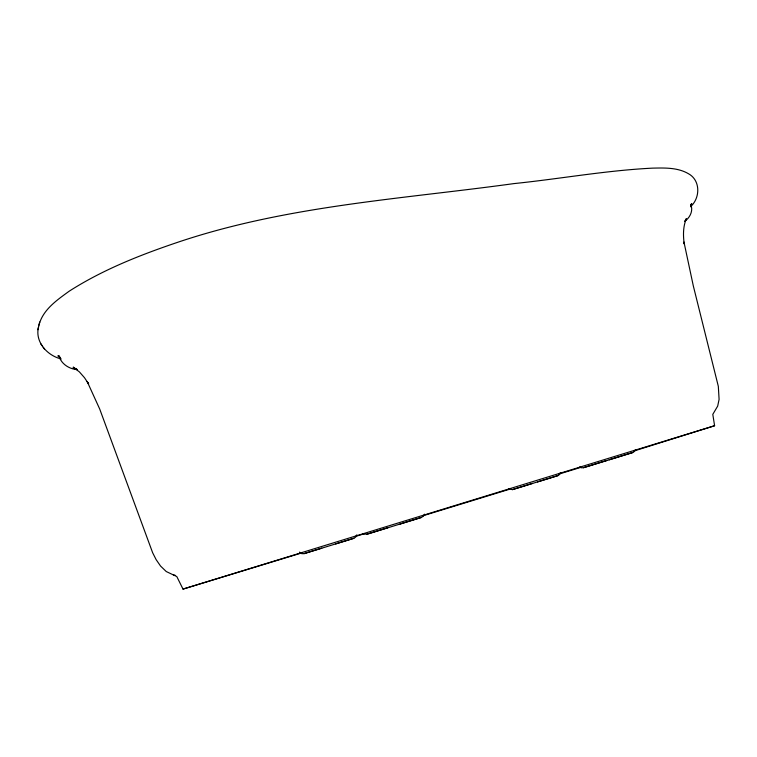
<?xml version="1.0" encoding="UTF-8"?>
<svg xmlns="http://www.w3.org/2000/svg" width="757" height="757" viewBox="0 0 757 757"><rect width="100%" height="100%" fill="white"/><g stroke="black" fill="none" stroke-linecap="round" stroke-linejoin="round"><path stroke-width="1.14" d="M633.647 451.106L714.599 425.737L712.801 414.363L717.683 406.093L719.093 399.374L718.327 386.363L693.308 285.881L683.959 242.041L684.252 243.991C683.041 235.541 682.994 226.665 686.344 218.669L684.82 221.224M38.598 326.693C34.604 341.71 47.18 355.629 61.232 358.96M38.995 325.094C42.808 309.717 57.125 299.971 69.19 291.199C103.132 269.473 140.944 254.655 178.993 241.862C287.13 205.649 401.844 199.063 513.994 183.591C560.199 178.841 606.111 170.429 652.553 168.139C664.57 167.874 677.704 167.411 688.444 173.713C700.547 180.27 700.357 197.681 690.838 206.424M37.916 329.721L39.676 322.056M560.426 472.576L559.555 474.544L557.862 475.642L537.461 481.935M356.85 534.83L355.667 537.101L353.822 538.322L335.635 543.933M635.435 449.696L634.612 451.323L632.729 452.554L609.167 459.821M690.781 205.658L691.671 203.548L691.009 207.011L690.753 204.362C693.507 210.985 689.93 217.6 684.555 221.536M424.526 514.192L423.494 516.075L421.365 517.466L399.98 524.071M714.599 425.737L183.005 589.097L176.797 576.56L166.247 571.535L160.56 566.047L156.141 559.65L152.649 552.752L99.706 409.035L87.169 381.519L88.635 383.96L84.491 377.696L79.428 371.933L73.24 367.117L76.542 369.435L73.145 367.902L77.138 369.388M299.46 552.118L301.75 553.67L304.049 553.641L321.791 548.163M363.228 533.827L366.89 534.234L387.83 527.771M559.035 474.062L580.751 467.391M366.89 534.234L421.365 517.466M579.682 466.918L581.244 467.779L583.429 467.722L632.729 452.554M304.049 553.641L353.822 538.322M508.818 488.861L512.432 489.628L557.862 475.642M512.432 489.628L532.606 483.401M583.429 467.722L606.783 460.521M301.816 552.903L183.005 589.097M355.62 536.41L364.666 533.638M423.229 515.697L509.65 489.211M77.006 369.662C68.83 368.81 61.166 363.899 58.866 355.714L60.371 358.014M173.249 574.762L175.264 575.367M59.775 357.124L57.911 355.809L59.576 357.096M40.802 343.839L42.099 345.665M43.206 347.293L44.474 349.081"/></g></svg>
